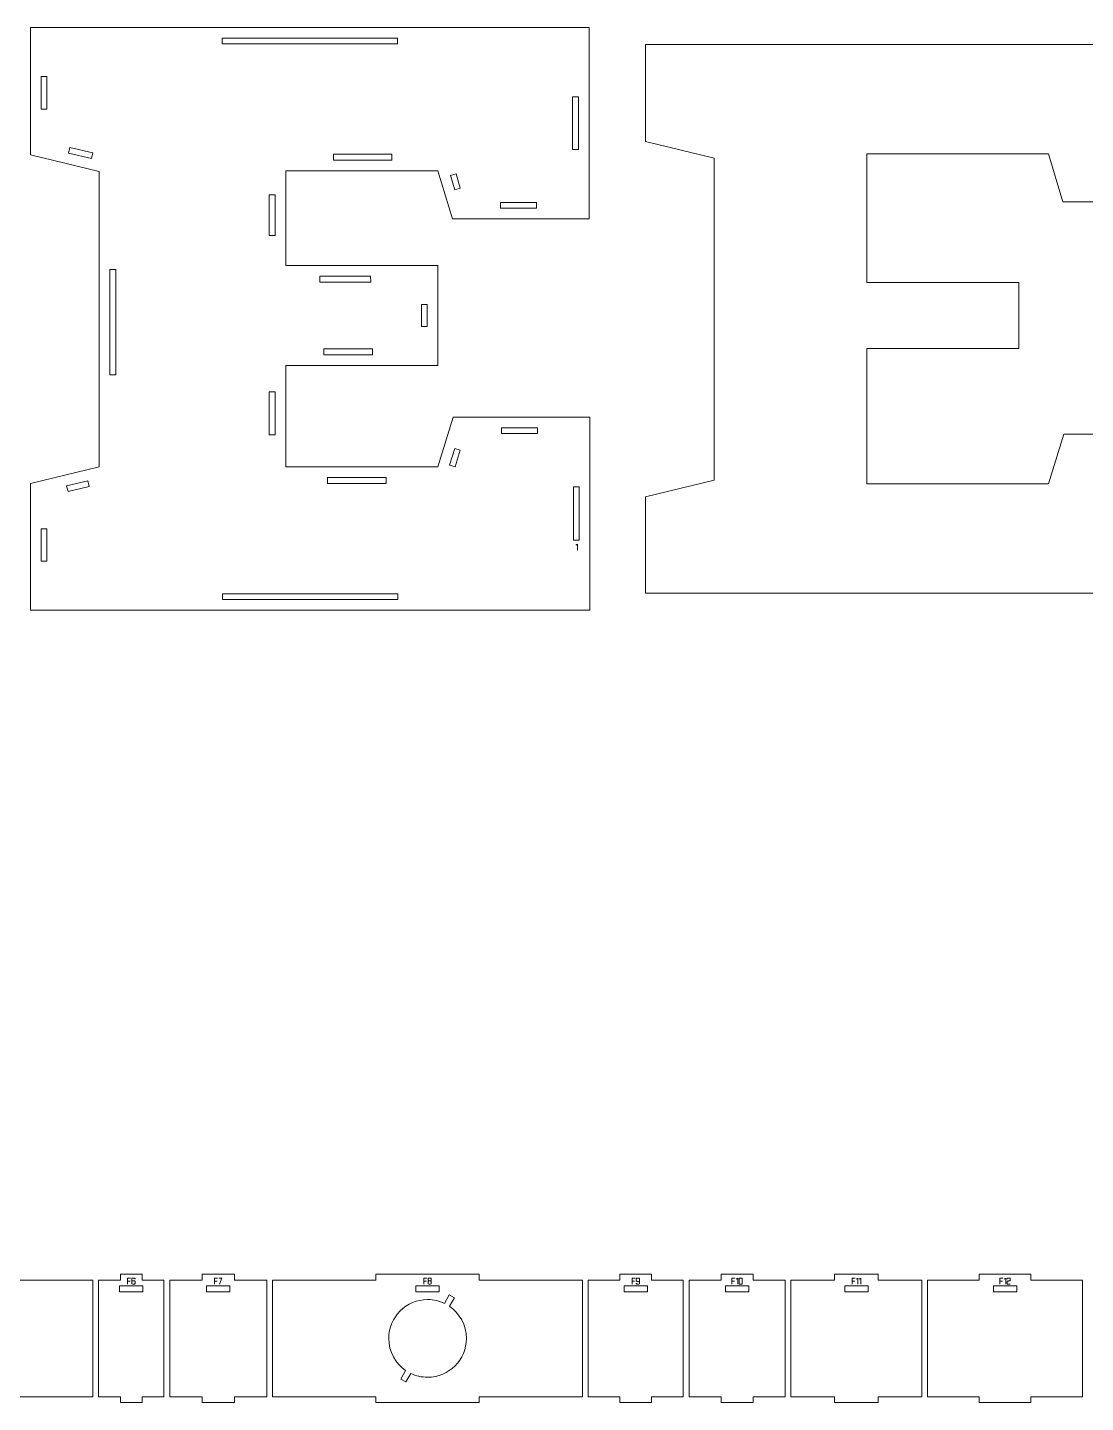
# Model space of a CAD drawing. Header units: centimetres. Extents: x -250 to 250, y -508 to 508.
# Drawn here: x -191.9 to -137.5, y -3.1 to 67.7 of the extents above; entities that cross this region are included whole.
import ezdxf

# ---------------------------------------------------------------- set-up
doc = ezdxf.new("R2010")
doc.units = ezdxf.units.CM
doc.header["$MEASUREMENT"] = 0
doc.layers.add('Capa 1', color=7, linetype='Continuous')

msp = doc.modelspace()

# ---------------------------------------------------------------- linework, layer by layer
at = {"layer": 'Capa 1', "color": 240, "lineweight": 9}
for points, knots in [([(-162.985, 37.69765), (-162.985, 37.69765), (-191.78501, 37.69765), (-191.78501, 37.69765), (-191.78501, 37.69765), (-191.78501, 44.21192), (-191.78501, 44.21192), (-191.78501, 44.21192), (-188.24326, 45.06907), (-188.24326, 45.06907), (-188.24326, 45.06907), (-188.24326, 60.28332), (-188.24326, 60.28332), (-188.24326, 60.28332), (-191.78501, 61.14047), (-191.78501, 61.14047), (-191.78501, 61.14047), (-191.78501, 67.69759), (-191.78501, 67.69759), (-191.78501, 67.69759), (-163.03161, 67.69759), (-163.03161, 67.69759), (-163.03161, 67.69759), (-163.03161, 57.84047), (-163.03161, 57.84047), (-163.03161, 57.84047), (-170.06851, 57.84047), (-170.06851, 57.84047), (-170.06851, 57.84047), (-170.81413, 60.32618), (-170.81413, 60.32618), (-170.81413, 60.32618), (-178.64326, 60.32618), (-178.64326, 60.32618), (-178.64326, 60.32618), (-178.64319, 55.43717), (-178.64319, 55.43717), (-178.64319, 55.43717), (-170.81413, 55.44048), (-170.81413, 55.44048), (-170.81413, 55.44048), (-170.81413, 50.29763), (-170.81413, 50.29763), (-170.81413, 50.29763), (-178.64326, 50.29763), (-178.64326, 50.29763), (-178.64326, 50.29763), (-178.64326, 45.06907), (-178.64326, 45.06907), (-178.64326, 45.06907), (-170.81413, 45.06907), (-170.81413, 45.06907), (-170.81413, 45.06907), (-170.0219, 47.64049), (-170.0219, 47.64049), (-170.0219, 47.64049), (-162.985, 47.64049), (-162.985, 47.64049), (-162.985, 47.64049), (-162.985, 37.69765), (-162.985, 37.69765)], [0, 0, 0, 0, 0.05, 0.05, 0.05, 0.1, 0.1, 0.1, 0.15, 0.15, 0.15, 0.2, 0.2, 0.2, 0.25, 0.25, 0.25, 0.3, 0.3, 0.3, 0.35, 0.35, 0.35, 0.4, 0.4, 0.4, 0.45, 0.45, 0.45, 0.5, 0.5, 0.5, 0.55, 0.55, 0.55, 0.6, 0.6, 0.6, 0.65, 0.65, 0.65, 0.7, 0.7, 0.7, 0.75, 0.75, 0.75, 0.8, 0.8, 0.8, 0.85, 0.85, 0.85, 0.9, 0.9, 0.9, 0.95, 0.95, 0.95, 1, 1, 1, 1]), ([(-181.9177, 66.84906), (-181.9177, 66.84906), (-172.89892, 66.84906), (-172.89892, 66.84906), (-172.89892, 66.84906), (-172.89892, 67.14906), (-172.89892, 67.14906), (-172.89892, 67.14906), (-181.9177, 67.14906), (-181.9177, 67.14906), (-181.9177, 67.14906), (-181.9177, 66.84906), (-181.9177, 66.84906)], [0, 0, 0, 0, 0.25, 0.25, 0.25, 0.5, 0.5, 0.5, 0.75, 0.75, 0.75, 1, 1, 1, 1]), ([(-190.93648, 63.48845), (-190.93648, 63.48845), (-190.93648, 65.16875), (-190.93648, 65.16875), (-190.93648, 65.16875), (-191.23648, 65.16875), (-191.23648, 65.16875), (-191.23648, 65.16875), (-191.23648, 63.48845), (-191.23648, 63.48845), (-191.23648, 63.48845), (-190.93648, 63.48845), (-190.93648, 63.48845)], [0, 0, 0, 0, 0.25, 0.25, 0.25, 0.5, 0.5, 0.5, 0.75, 0.75, 0.75, 1, 1, 1, 1]), ([(-163.88014, 64.12904), (-163.88014, 64.12904), (-163.88014, 61.40902), (-163.88014, 61.40902), (-163.88014, 61.40902), (-163.58014, 61.40902), (-163.58014, 61.40902), (-163.58014, 61.40902), (-163.58014, 64.12904), (-163.58014, 64.12904), (-163.58014, 64.12904), (-163.88014, 64.12904), (-163.88014, 64.12904)], [0, 0, 0, 0, 0.25, 0.25, 0.25, 0.5, 0.5, 0.5, 0.75, 0.75, 0.75, 1, 1, 1, 1]), ([(-188.57531, 61.23671), (-188.57531, 61.23671), (-189.7559, 61.52242), (-189.7559, 61.52242), (-189.7559, 61.52242), (-189.82646, 61.23084), (-189.82646, 61.23084), (-189.82646, 61.23084), (-188.64588, 60.94512), (-188.64588, 60.94512), (-188.64588, 60.94512), (-188.57531, 61.23671), (-188.57531, 61.23671)], [0, 0, 0, 0, 0.25, 0.25, 0.25, 0.5, 0.5, 0.5, 0.75, 0.75, 0.75, 1, 1, 1, 1]), ([(-173.18579, 61.17471), (-173.18579, 61.17471), (-176.18879, 61.17471), (-176.18879, 61.17471), (-176.18879, 61.17471), (-176.18879, 60.87471), (-176.18879, 60.87471), (-176.18879, 60.87471), (-173.18579, 60.87471), (-173.18579, 60.87471), (-173.18579, 60.87471), (-173.18579, 61.17471), (-173.18579, 61.17471)], [0, 0, 0, 0, 0.25, 0.25, 0.25, 0.5, 0.5, 0.5, 0.75, 0.75, 0.75, 1, 1, 1, 1]), ([(-169.65818, 59.42582), (-169.65818, 59.42582), (-169.8792, 60.16265), (-169.8792, 60.16265), (-169.8792, 60.16265), (-170.16655, 60.07646), (-170.16655, 60.07646), (-170.16655, 60.07646), (-169.94553, 59.33963), (-169.94553, 59.33963), (-169.94553, 59.33963), (-169.65818, 59.42582), (-169.65818, 59.42582)], [0, 0, 0, 0, 0.25, 0.25, 0.25, 0.5, 0.5, 0.5, 0.75, 0.75, 0.75, 1, 1, 1, 1]), ([(-179.49177, 59.07923), (-179.49177, 59.07923), (-179.49174, 56.98376), (-179.49174, 56.98376), (-179.49174, 56.98376), (-179.19174, 56.98376), (-179.19174, 56.98376), (-179.19174, 56.98376), (-179.19177, 59.07924), (-179.19177, 59.07924), (-179.19177, 59.07924), (-179.49177, 59.07923), (-179.49177, 59.07923)], [0, 0, 0, 0, 0.25, 0.25, 0.25, 0.5, 0.5, 0.5, 0.75, 0.75, 0.75, 1, 1, 1, 1]), ([(-165.73248, 58.689), (-165.73248, 58.689), (-167.58482, 58.689), (-167.58482, 58.689), (-167.58482, 58.689), (-167.58482, 58.389), (-167.58482, 58.389), (-167.58482, 58.389), (-165.73248, 58.389), (-165.73248, 58.389), (-165.73248, 58.389), (-165.73248, 58.689), (-165.73248, 58.689)], [0, 0, 0, 0, 0.25, 0.25, 0.25, 0.5, 0.5, 0.5, 0.75, 0.75, 0.75, 1, 1, 1, 1]), ([(-187.39473, 49.82074), (-187.39473, 49.82074), (-187.39473, 55.24007), (-187.39473, 55.24007), (-187.39473, 55.24007), (-187.69473, 55.24007), (-187.69473, 55.24007), (-187.69473, 55.24007), (-187.69473, 49.82074), (-187.69473, 49.82074), (-187.69473, 49.82074), (-187.39473, 49.82074), (-187.39473, 49.82074)], [0, 0, 0, 0, 0.25, 0.25, 0.25, 0.5, 0.5, 0.5, 0.75, 0.75, 0.75, 1, 1, 1, 1]), ([(-176.88203, 54.58938), (-176.88203, 54.58938), (-174.27234, 54.59049), (-174.27234, 54.59049), (-174.27234, 54.59049), (-174.27247, 54.89049), (-174.27247, 54.89049), (-174.27247, 54.89049), (-176.88215, 54.88938), (-176.88215, 54.88938), (-176.88215, 54.88938), (-176.88203, 54.58938), (-176.88203, 54.58938)], [0, 0, 0, 0, 0.25, 0.25, 0.25, 0.5, 0.5, 0.5, 0.75, 0.75, 0.75, 1, 1, 1, 1]), ([(-171.66266, 53.44311), (-171.66266, 53.44311), (-171.66266, 52.29464), (-171.66266, 52.29464), (-171.66266, 52.29464), (-171.36266, 52.29464), (-171.36266, 52.29464), (-171.36266, 52.29464), (-171.36266, 53.44311), (-171.36266, 53.44311), (-171.36266, 53.44311), (-171.66266, 53.44311), (-171.66266, 53.44311)], [0, 0, 0, 0, 0.25, 0.25, 0.25, 0.5, 0.5, 0.5, 0.75, 0.75, 0.75, 1, 1, 1, 1]), ([(-174.17237, 51.14616), (-174.17237, 51.14616), (-176.68208, 51.14616), (-176.68208, 51.14616), (-176.68208, 51.14616), (-176.68208, 50.84616), (-176.68208, 50.84616), (-176.68208, 50.84616), (-174.17237, 50.84616), (-174.17237, 50.84616), (-174.17237, 50.84616), (-174.17237, 51.14616), (-174.17237, 51.14616)], [0, 0, 0, 0, 0.25, 0.25, 0.25, 0.5, 0.5, 0.5, 0.75, 0.75, 0.75, 1, 1, 1, 1]), ([(-179.49179, 48.93762), (-179.49179, 48.93762), (-179.49179, 46.72908), (-179.49179, 46.72908), (-179.49179, 46.72908), (-179.19179, 46.72908), (-179.19179, 46.72908), (-179.19179, 46.72908), (-179.19179, 48.93762), (-179.19179, 48.93762), (-179.19179, 48.93762), (-179.49179, 48.93762), (-179.49179, 48.93762)], [0, 0, 0, 0, 0.25, 0.25, 0.25, 0.5, 0.5, 0.5, 0.75, 0.75, 0.75, 1, 1, 1, 1]), ([(-167.54147, 46.79196), (-167.54147, 46.79196), (-165.6875, 46.79196), (-165.6875, 46.79196), (-165.6875, 46.79196), (-165.6875, 47.09196), (-165.6875, 47.09196), (-165.6875, 47.09196), (-167.54147, 47.09196), (-167.54147, 47.09196), (-167.54147, 47.09196), (-167.54147, 46.79196), (-167.54147, 46.79196)], [0, 0, 0, 0, 0.25, 0.25, 0.25, 0.5, 0.5, 0.5, 0.75, 0.75, 0.75, 1, 1, 1, 1]), ([(-169.92359, 45.07768), (-169.92359, 45.07768), (-169.65952, 45.93482), (-169.65952, 45.93482), (-169.65952, 45.93482), (-169.94622, 46.02315), (-169.94622, 46.02315), (-169.94622, 46.02315), (-170.21029, 45.16601), (-170.21029, 45.16601), (-170.21029, 45.16601), (-169.92359, 45.07768), (-169.92359, 45.07768)], [0, 0, 0, 0, 0.25, 0.25, 0.25, 0.5, 0.5, 0.5, 0.75, 0.75, 0.75, 1, 1, 1, 1]), ([(-189.85036, 43.8071), (-189.85036, 43.8071), (-188.76425, 44.06996), (-188.76425, 44.06996), (-188.76425, 44.06996), (-188.83481, 44.36154), (-188.83481, 44.36154), (-188.83481, 44.36154), (-189.92093, 44.09869), (-189.92093, 44.09869), (-189.92093, 44.09869), (-189.85036, 43.8071), (-189.85036, 43.8071)], [0, 0, 0, 0, 0.25, 0.25, 0.25, 0.5, 0.5, 0.5, 0.75, 0.75, 0.75, 1, 1, 1, 1]), ([(-176.48598, 44.22054), (-176.48598, 44.22054), (-173.48018, 44.22054), (-173.48018, 44.22054), (-173.48018, 44.22054), (-173.48018, 44.52054), (-173.48018, 44.52054), (-173.48018, 44.52054), (-176.48598, 44.52054), (-176.48598, 44.52054), (-176.48598, 44.52054), (-176.48598, 44.22054), (-176.48598, 44.22054)], [0, 0, 0, 0, 0.25, 0.25, 0.25, 0.5, 0.5, 0.5, 0.75, 0.75, 0.75, 1, 1, 1, 1]), ([(-163.83353, 44.04337), (-163.83353, 44.04337), (-163.83353, 41.29477), (-163.83353, 41.29477), (-163.83353, 41.29477), (-163.53353, 41.29477), (-163.53353, 41.29477), (-163.53353, 41.29477), (-163.53353, 44.04337), (-163.53353, 44.04337), (-163.53353, 44.04337), (-163.83353, 44.04337), (-163.83353, 44.04337)], [0, 0, 0, 0, 0.25, 0.25, 0.25, 0.5, 0.5, 0.5, 0.75, 0.75, 0.75, 1, 1, 1, 1]), ([(-190.93648, 40.2122), (-190.93648, 40.2122), (-190.93648, 41.87823), (-190.93648, 41.87823), (-190.93648, 41.87823), (-191.23648, 41.87823), (-191.23648, 41.87823), (-191.23648, 41.87823), (-191.23648, 40.2122), (-191.23648, 40.2122), (-191.23648, 40.2122), (-190.93648, 40.2122), (-190.93648, 40.2122)], [0, 0, 0, 0, 0.25, 0.25, 0.25, 0.5, 0.5, 0.5, 0.75, 0.75, 0.75, 1, 1, 1, 1]), ([(-172.86785, 38.54618), (-172.86785, 38.54618), (-181.90216, 38.54618), (-181.90216, 38.54618), (-181.90216, 38.54618), (-181.90216, 38.24618), (-181.90216, 38.24618), (-181.90216, 38.24618), (-172.86785, 38.24618), (-172.86785, 38.24618), (-172.86785, 38.24618), (-172.86785, 38.54618), (-172.86785, 38.54618)], [0, 0, 0, 0, 0.25, 0.25, 0.25, 0.5, 0.5, 0.5, 0.75, 0.75, 0.75, 1, 1, 1, 1]), ([(-204.83179, 3.20203), (-204.83179, 3.20203), (-204.83179, -2.79797), (-204.83179, -2.79797), (-204.83179, -2.79797), (-199.41229, -2.79797), (-199.41229, -2.79797), (-199.41229, -2.79797), (-199.41229, -3.09797), (-199.41229, -3.09797), (-199.41229, -3.09797), (-193.9928, -3.09797), (-193.9928, -3.09797), (-193.9928, -3.09797), (-193.9928, -2.79797), (-193.9928, -2.79797), (-193.9928, -2.79797), (-188.5733, -2.79797), (-188.5733, -2.79797), (-188.5733, -2.79797), (-188.5733, 3.20203), (-188.5733, 3.20203), (-188.5733, 3.20203), (-193.9928, 3.20203), (-193.9928, 3.20203), (-193.9928, 3.20203), (-193.9928, 3.50203), (-193.9928, 3.50203), (-193.9928, 3.50203), (-199.41229, 3.50203), (-199.41229, 3.50203), (-199.41229, 3.50203), (-199.41229, 3.20203), (-199.41229, 3.20203), (-199.41229, 3.20203), (-204.83179, 3.20203), (-204.83179, 3.20203)], [0, 0, 0, 0, 0.08333333, 0.08333333, 0.08333333, 0.16666667, 0.16666667, 0.16666667, 0.25, 0.25, 0.25, 0.33333333, 0.33333333, 0.33333333, 0.41666667, 0.41666667, 0.41666667, 0.5, 0.5, 0.5, 0.58333333, 0.58333333, 0.58333333, 0.66666667, 0.66666667, 0.66666667, 0.75, 0.75, 0.75, 0.83333333, 0.83333333, 0.83333333, 0.91666667, 0.91666667, 0.91666667, 1, 1, 1, 1]), ([(-188.2733, 3.20203), (-188.2733, 3.20203), (-188.2733, -2.79797), (-188.2733, -2.79797), (-188.2733, -2.79797), (-187.15398, -2.79797), (-187.15398, -2.79797), (-187.15398, -2.79797), (-187.15398, -3.09797), (-187.15398, -3.09797), (-187.15398, -3.09797), (-186.03466, -3.09797), (-186.03466, -3.09797), (-186.03466, -3.09797), (-186.03466, -2.79797), (-186.03466, -2.79797), (-186.03466, -2.79797), (-184.91534, -2.79797), (-184.91534, -2.79797), (-184.91534, -2.79797), (-184.91534, 3.20203), (-184.91534, 3.20203), (-184.91534, 3.20203), (-186.03466, 3.20203), (-186.03466, 3.20203), (-186.03466, 3.20203), (-186.03466, 3.50203), (-186.03466, 3.50203), (-186.03466, 3.50203), (-187.15398, 3.50203), (-187.15398, 3.50203), (-187.15398, 3.50203), (-187.15398, 3.20203), (-187.15398, 3.20203), (-187.15398, 3.20203), (-188.2733, 3.20203), (-188.2733, 3.20203)], [0, 0, 0, 0, 0.08333333, 0.08333333, 0.08333333, 0.16666667, 0.16666667, 0.16666667, 0.25, 0.25, 0.25, 0.33333333, 0.33333333, 0.33333333, 0.41666667, 0.41666667, 0.41666667, 0.5, 0.5, 0.5, 0.58333333, 0.58333333, 0.58333333, 0.66666667, 0.66666667, 0.66666667, 0.75, 0.75, 0.75, 0.83333333, 0.83333333, 0.83333333, 0.91666667, 0.91666667, 0.91666667, 1, 1, 1, 1]), ([(-187.19432, 2.902), (-187.19432, 2.902), (-185.99432, 2.902), (-185.99432, 2.902), (-185.99432, 2.902), (-185.99432, 2.602), (-185.99432, 2.602), (-185.99432, 2.602), (-187.19432, 2.602), (-187.19432, 2.602), (-187.19432, 2.602), (-187.19432, 2.902), (-187.19432, 2.902)], [0, 0, 0, 0, 0.25, 0.25, 0.25, 0.5, 0.5, 0.5, 0.75, 0.75, 0.75, 1, 1, 1, 1]), ([(-184.61534, 3.20203), (-184.61534, 3.20203), (-184.61534, -2.79797), (-184.61534, -2.79797), (-184.61534, -2.79797), (-182.9494, -2.79797), (-182.9494, -2.79797), (-182.9494, -2.79797), (-182.9494, -3.09797), (-182.9494, -3.09797), (-182.9494, -3.09797), (-181.28346, -3.09797), (-181.28346, -3.09797), (-181.28346, -3.09797), (-181.28346, -2.79797), (-181.28346, -2.79797), (-181.28346, -2.79797), (-179.61752, -2.79797), (-179.61752, -2.79797), (-179.61752, -2.79797), (-179.61752, 3.20203), (-179.61752, 3.20203), (-179.61752, 3.20203), (-181.28346, 3.20203), (-181.28346, 3.20203), (-181.28346, 3.20203), (-181.28346, 3.50203), (-181.28346, 3.50203), (-181.28346, 3.50203), (-182.9494, 3.50203), (-182.9494, 3.50203), (-182.9494, 3.50203), (-182.9494, 3.20203), (-182.9494, 3.20203), (-182.9494, 3.20203), (-184.61534, 3.20203), (-184.61534, 3.20203)], [0, 0, 0, 0, 0.08333333, 0.08333333, 0.08333333, 0.16666667, 0.16666667, 0.16666667, 0.25, 0.25, 0.25, 0.33333333, 0.33333333, 0.33333333, 0.41666667, 0.41666667, 0.41666667, 0.5, 0.5, 0.5, 0.58333333, 0.58333333, 0.58333333, 0.66666667, 0.66666667, 0.66666667, 0.75, 0.75, 0.75, 0.83333333, 0.83333333, 0.83333333, 0.91666667, 0.91666667, 0.91666667, 1, 1, 1, 1]), ([(-182.71643, 2.902), (-182.71643, 2.902), (-181.51643, 2.902), (-181.51643, 2.902), (-181.51643, 2.902), (-181.51643, 2.602), (-181.51643, 2.602), (-181.51643, 2.602), (-182.71643, 2.602), (-182.71643, 2.602), (-182.71643, 2.602), (-182.71643, 2.902), (-182.71643, 2.902)], [0, 0, 0, 0, 0.25, 0.25, 0.25, 0.5, 0.5, 0.5, 0.75, 0.75, 0.75, 1, 1, 1, 1]), ([(-179.31752, 3.20203), (-179.31752, 3.20203), (-179.31752, -2.79797), (-179.31752, -2.79797), (-179.31752, -2.79797), (-174.00185, -2.79797), (-174.00185, -2.79797), (-174.00185, -2.79797), (-174.00185, -3.09797), (-174.00185, -3.09797), (-174.00185, -3.09797), (-168.68617, -3.09797), (-168.68617, -3.09797), (-168.68617, -3.09797), (-168.68617, -2.79797), (-168.68617, -2.79797), (-168.68617, -2.79797), (-163.3705, -2.79797), (-163.3705, -2.79797), (-163.3705, -2.79797), (-163.3705, 3.20203), (-163.3705, 3.20203), (-163.3705, 3.20203), (-168.68617, 3.20203), (-168.68617, 3.20203), (-168.68617, 3.20203), (-168.68617, 3.50203), (-168.68617, 3.50203), (-168.68617, 3.50203), (-174.00185, 3.50203), (-174.00185, 3.50203), (-174.00185, 3.50203), (-174.00185, 3.20203), (-174.00185, 3.20203), (-174.00185, 3.20203), (-179.31752, 3.20203), (-179.31752, 3.20203)], [0, 0, 0, 0, 0.08333333, 0.08333333, 0.08333333, 0.16666667, 0.16666667, 0.16666667, 0.25, 0.25, 0.25, 0.33333333, 0.33333333, 0.33333333, 0.41666667, 0.41666667, 0.41666667, 0.5, 0.5, 0.5, 0.58333333, 0.58333333, 0.58333333, 0.66666667, 0.66666667, 0.66666667, 0.75, 0.75, 0.75, 0.83333333, 0.83333333, 0.83333333, 0.91666667, 0.91666667, 0.91666667, 1, 1, 1, 1]), ([(-171.94401, 2.902), (-171.94401, 2.902), (-170.74401, 2.902), (-170.74401, 2.902), (-170.74401, 2.902), (-170.74401, 2.602), (-170.74401, 2.602), (-170.74401, 2.602), (-171.94401, 2.602), (-171.94401, 2.602), (-171.94401, 2.602), (-171.94401, 2.902), (-171.94401, 2.902)], [0, 0, 0, 0, 0.25, 0.25, 0.25, 0.5, 0.5, 0.5, 0.75, 0.75, 0.75, 1, 1, 1, 1]), ([(-163.0705, 3.20203), (-163.0705, 3.20203), (-163.0705, -2.79797), (-163.0705, -2.79797), (-163.0705, -2.79797), (-161.44223, -2.79797), (-161.44223, -2.79797), (-161.44223, -2.79797), (-161.44223, -3.09797), (-161.44223, -3.09797), (-161.44223, -3.09797), (-159.81396, -3.09797), (-159.81396, -3.09797), (-159.81396, -3.09797), (-159.81396, -2.79797), (-159.81396, -2.79797), (-159.81396, -2.79797), (-158.18569, -2.79797), (-158.18569, -2.79797), (-158.18569, -2.79797), (-158.18569, 3.20203), (-158.18569, 3.20203), (-158.18569, 3.20203), (-159.81396, 3.20203), (-159.81396, 3.20203), (-159.81396, 3.20203), (-159.81396, 3.50203), (-159.81396, 3.50203), (-159.81396, 3.50203), (-161.44223, 3.50203), (-161.44223, 3.50203), (-161.44223, 3.50203), (-161.44223, 3.20203), (-161.44223, 3.20203), (-161.44223, 3.20203), (-163.0705, 3.20203), (-163.0705, 3.20203)], [0, 0, 0, 0, 0.08333333, 0.08333333, 0.08333333, 0.16666667, 0.16666667, 0.16666667, 0.25, 0.25, 0.25, 0.33333333, 0.33333333, 0.33333333, 0.41666667, 0.41666667, 0.41666667, 0.5, 0.5, 0.5, 0.58333333, 0.58333333, 0.58333333, 0.66666667, 0.66666667, 0.66666667, 0.75, 0.75, 0.75, 0.83333333, 0.83333333, 0.83333333, 0.91666667, 0.91666667, 0.91666667, 1, 1, 1, 1]), ([(-161.22809, 2.902), (-161.22809, 2.902), (-160.02809, 2.902), (-160.02809, 2.902), (-160.02809, 2.902), (-160.02809, 2.602), (-160.02809, 2.602), (-160.02809, 2.602), (-161.22809, 2.602), (-161.22809, 2.602), (-161.22809, 2.602), (-161.22809, 2.902), (-161.22809, 2.902)], [0, 0, 0, 0, 0.25, 0.25, 0.25, 0.5, 0.5, 0.5, 0.75, 0.75, 0.75, 1, 1, 1, 1]), ([(-157.88569, 3.20203), (-157.88569, 3.20203), (-157.88569, -2.79797), (-157.88569, -2.79797), (-157.88569, -2.79797), (-156.23662, -2.79797), (-156.23662, -2.79797), (-156.23662, -2.79797), (-156.23662, -3.09797), (-156.23662, -3.09797), (-156.23662, -3.09797), (-154.58756, -3.09797), (-154.58756, -3.09797), (-154.58756, -3.09797), (-154.58756, -2.79797), (-154.58756, -2.79797), (-154.58756, -2.79797), (-152.93849, -2.79797), (-152.93849, -2.79797), (-152.93849, -2.79797), (-152.93849, 3.20203), (-152.93849, 3.20203), (-152.93849, 3.20203), (-154.58756, 3.20203), (-154.58756, 3.20203), (-154.58756, 3.20203), (-154.58756, 3.50203), (-154.58756, 3.50203), (-154.58756, 3.50203), (-156.23662, 3.50203), (-156.23662, 3.50203), (-156.23662, 3.50203), (-156.23662, 3.20203), (-156.23662, 3.20203), (-156.23662, 3.20203), (-157.88569, 3.20203), (-157.88569, 3.20203)], [0, 0, 0, 0, 0.08333333, 0.08333333, 0.08333333, 0.16666667, 0.16666667, 0.16666667, 0.25, 0.25, 0.25, 0.33333333, 0.33333333, 0.33333333, 0.41666667, 0.41666667, 0.41666667, 0.5, 0.5, 0.5, 0.58333333, 0.58333333, 0.58333333, 0.66666667, 0.66666667, 0.66666667, 0.75, 0.75, 0.75, 0.83333333, 0.83333333, 0.83333333, 0.91666667, 0.91666667, 0.91666667, 1, 1, 1, 1]), ([(-156.01209, 2.902), (-156.01209, 2.902), (-154.81209, 2.902), (-154.81209, 2.902), (-154.81209, 2.902), (-154.81209, 2.602), (-154.81209, 2.602), (-154.81209, 2.602), (-156.01209, 2.602), (-156.01209, 2.602), (-156.01209, 2.602), (-156.01209, 2.902), (-156.01209, 2.902)], [0, 0, 0, 0, 0.25, 0.25, 0.25, 0.5, 0.5, 0.5, 0.75, 0.75, 0.75, 1, 1, 1, 1]), ([(-152.63849, 3.20203), (-152.63849, 3.20203), (-152.63849, -2.79797), (-152.63849, -2.79797), (-152.63849, -2.79797), (-150.39426, -2.79797), (-150.39426, -2.79797), (-150.39426, -2.79797), (-150.39426, -3.09797), (-150.39426, -3.09797), (-150.39426, -3.09797), (-148.15002, -3.09797), (-148.15002, -3.09797), (-148.15002, -3.09797), (-148.15002, -2.79797), (-148.15002, -2.79797), (-148.15002, -2.79797), (-145.90579, -2.79797), (-145.90579, -2.79797), (-145.90579, -2.79797), (-145.90579, 3.20203), (-145.90579, 3.20203), (-145.90579, 3.20203), (-148.15002, 3.20203), (-148.15002, 3.20203), (-148.15002, 3.20203), (-148.15002, 3.50203), (-148.15002, 3.50203), (-148.15002, 3.50203), (-150.39426, 3.50203), (-150.39426, 3.50203), (-150.39426, 3.50203), (-150.39426, 3.20203), (-150.39426, 3.20203), (-150.39426, 3.20203), (-152.63849, 3.20203), (-152.63849, 3.20203)], [0, 0, 0, 0, 0.08333333, 0.08333333, 0.08333333, 0.16666667, 0.16666667, 0.16666667, 0.25, 0.25, 0.25, 0.33333333, 0.33333333, 0.33333333, 0.41666667, 0.41666667, 0.41666667, 0.5, 0.5, 0.5, 0.58333333, 0.58333333, 0.58333333, 0.66666667, 0.66666667, 0.66666667, 0.75, 0.75, 0.75, 0.83333333, 0.83333333, 0.83333333, 0.91666667, 0.91666667, 0.91666667, 1, 1, 1, 1]), ([(-149.87214, 2.902), (-149.87214, 2.902), (-148.67214, 2.902), (-148.67214, 2.902), (-148.67214, 2.902), (-148.67214, 2.602), (-148.67214, 2.602), (-148.67214, 2.602), (-149.87214, 2.602), (-149.87214, 2.602), (-149.87214, 2.602), (-149.87214, 2.902), (-149.87214, 2.902)], [0, 0, 0, 0, 0.25, 0.25, 0.25, 0.5, 0.5, 0.5, 0.75, 0.75, 0.75, 1, 1, 1, 1]), ([(-145.60579, 3.20203), (-145.60579, 3.20203), (-145.60579, -2.79797), (-145.60579, -2.79797), (-145.60579, -2.79797), (-142.94713, -2.79797), (-142.94713, -2.79797), (-142.94713, -2.79797), (-142.94713, -3.09797), (-142.94713, -3.09797), (-142.94713, -3.09797), (-140.28846, -3.09797), (-140.28846, -3.09797), (-140.28846, -3.09797), (-140.28846, -2.79797), (-140.28846, -2.79797), (-140.28846, -2.79797), (-137.6298, -2.79797), (-137.6298, -2.79797), (-137.6298, -2.79797), (-137.6298, 3.20203), (-137.6298, 3.20203), (-137.6298, 3.20203), (-140.28846, 3.20203), (-140.28846, 3.20203), (-140.28846, 3.20203), (-140.28846, 3.50203), (-140.28846, 3.50203), (-140.28846, 3.50203), (-142.94713, 3.50203), (-142.94713, 3.50203), (-142.94713, 3.50203), (-142.94713, 3.20203), (-142.94713, 3.20203), (-142.94713, 3.20203), (-145.60579, 3.20203), (-145.60579, 3.20203)], [0, 0, 0, 0, 0.08333333, 0.08333333, 0.08333333, 0.16666667, 0.16666667, 0.16666667, 0.25, 0.25, 0.25, 0.33333333, 0.33333333, 0.33333333, 0.41666667, 0.41666667, 0.41666667, 0.5, 0.5, 0.5, 0.58333333, 0.58333333, 0.58333333, 0.66666667, 0.66666667, 0.66666667, 0.75, 0.75, 0.75, 0.83333333, 0.83333333, 0.83333333, 0.91666667, 0.91666667, 0.91666667, 1, 1, 1, 1]), ([(-142.21779, 2.902), (-142.21779, 2.902), (-141.01779, 2.902), (-141.01779, 2.902), (-141.01779, 2.902), (-141.01779, 2.602), (-141.01779, 2.602), (-141.01779, 2.602), (-142.21779, 2.602), (-142.21779, 2.602), (-142.21779, 2.602), (-142.21779, 2.902), (-142.21779, 2.902)], [0, 0, 0, 0, 0.25, 0.25, 0.25, 0.5, 0.5, 0.5, 0.75, 0.75, 0.75, 1, 1, 1, 1]), ([(-171.34401, 2.20203), (-171.03318, 2.20203), (-170.73892, 2.13112), (-170.4765, 2.0046), (-170.4765, 2.0046), (-170.22391, 2.44209), (-170.22391, 2.44209), (-170.22391, 2.44209), (-169.96411, 2.29209), (-169.96411, 2.29209), (-169.96411, 2.29209), (-170.21688, 1.85428), (-170.21688, 1.85428), (-169.68992, 1.4941), (-169.34401, 0.8885), (-169.34401, 0.20203), (-169.34401, -0.90254), (-170.23944, -1.79797), (-171.34401, -1.79797), (-171.65484, -1.79797), (-171.94912, -1.72708), (-172.21152, -1.60054), (-172.21152, -1.60054), (-172.46411, -2.03803), (-172.46411, -2.03803), (-172.46411, -2.03803), (-172.72391, -1.88803), (-172.72391, -1.88803), (-172.72391, -1.88803), (-172.47114, -1.45022), (-172.47114, -1.45022), (-172.9981, -1.09004), (-173.34401, -0.48444), (-173.34401, 0.20203), (-173.34401, 1.3066), (-172.44858, 2.20203), (-171.34401, 2.20203)], [0, 0, 0, 0, 0.08333333, 0.08333333, 0.08333333, 0.16666667, 0.16666667, 0.16666667, 0.25, 0.25, 0.25, 0.33333333, 0.33333333, 0.33333333, 0.41666667, 0.41666667, 0.41666667, 0.5, 0.5, 0.5, 0.58333333, 0.58333333, 0.58333333, 0.66666667, 0.66666667, 0.66666667, 0.75, 0.75, 0.75, 0.83333333, 0.83333333, 0.83333333, 0.91666667, 0.91666667, 0.91666667, 1, 1, 1, 1])]:
    msp.add_open_spline(points, degree=3, knots=knots, dxfattribs=at)
at = {"layer": 'Capa 1', "color": 114, "lineweight": 9}
for points, knots in [([(-156.59012, 44.38231), (-156.59012, 44.38231), (-156.59012, 60.97008), (-156.59012, 60.97008), (-156.59012, 60.97008), (-160.13187, 61.82723), (-160.13187, 61.82723), (-160.13187, 61.82723), (-160.13187, 66.8248), (-160.13187, 66.8248), (-160.13187, 66.8248), (-133.12405, 66.8248), (-133.12405, 66.8248), (-133.12405, 66.8248), (-133.12405, 58.71326), (-133.12405, 58.71326), (-133.12405, 58.71326), (-138.63875, 58.71326), (-138.63875, 58.71326), (-138.63875, 58.71326), (-139.38437, 61.19897), (-139.38437, 61.19897), (-139.38437, 61.19897), (-148.73571, 61.19897), (-148.73571, 61.19897), (-148.73571, 61.19897), (-148.73562, 54.56401), (-148.73562, 54.56401), (-148.73562, 54.56401), (-140.90657, 54.56732), (-140.90657, 54.56732), (-140.90657, 54.56732), (-140.90657, 51.17042), (-140.90657, 51.17042), (-140.90657, 51.17042), (-148.7357, 51.17042), (-148.7357, 51.17042), (-148.7357, 51.17042), (-148.7357, 44.19628), (-148.7357, 44.19628), (-148.7357, 44.19628), (-139.38941, 44.19628), (-139.38941, 44.19628), (-139.38941, 44.19628), (-138.59718, 46.7677), (-138.59718, 46.7677), (-138.59718, 46.7677), (-133.07744, 46.7677), (-133.07744, 46.7677), (-133.07744, 46.7677), (-133.07744, 38.57044), (-133.07744, 38.57044), (-133.07744, 38.57044), (-160.13187, 38.57044), (-160.13187, 38.57044), (-160.13187, 38.57044), (-160.13187, 43.52516), (-160.13187, 43.52516), (-160.13187, 43.52516), (-156.59012, 44.38231), (-156.59012, 44.38231)], [0, 0, 0, 0, 0.05, 0.05, 0.05, 0.1, 0.1, 0.1, 0.15, 0.15, 0.15, 0.2, 0.2, 0.2, 0.25, 0.25, 0.25, 0.3, 0.3, 0.3, 0.35, 0.35, 0.35, 0.4, 0.4, 0.4, 0.45, 0.45, 0.45, 0.5, 0.5, 0.5, 0.55, 0.55, 0.55, 0.6, 0.6, 0.6, 0.65, 0.65, 0.65, 0.7, 0.7, 0.7, 0.75, 0.75, 0.75, 0.8, 0.8, 0.8, 0.85, 0.85, 0.85, 0.9, 0.9, 0.9, 0.95, 0.95, 0.95, 1, 1, 1, 1]), ([(-163.63082, 41.09893), (-163.63082, 41.09893), (-163.70695, 41.04619), (-163.70695, 41.04619), (-163.70695, 41.04619), (-163.63082, 41.09893), (-163.63082, 41.09893), (-163.63082, 41.09893), (-163.63082, 40.78203), (-163.63082, 40.78203), (-163.63082, 40.78203), (-163.63082, 41.09893), (-163.63082, 41.09893)], [0, 0, 0, 0, 0.25, 0.25, 0.25, 0.5, 0.5, 0.5, 0.75, 0.75, 0.75, 1, 1, 1, 1]), ([(-186.78694, 2.99403), (-186.78694, 2.99403), (-186.78694, 3.31047), (-186.78694, 3.31047), (-186.78694, 3.31047), (-186.63055, 3.31047), (-186.63055, 3.31047), (-186.63055, 3.31047), (-186.78694, 3.31047), (-186.78694, 3.31047), (-186.78694, 3.31047), (-186.78694, 3.15408), (-186.78694, 3.15408), (-186.78694, 3.15408), (-186.65257, 3.15408), (-186.65257, 3.15408), (-186.65257, 3.15408), (-186.78694, 3.15408), (-186.78694, 3.15408), (-186.78694, 3.15408), (-186.78694, 2.99403), (-186.78694, 2.99403)], [0, 0, 0, 0, 0.14285714, 0.14285714, 0.14285714, 0.28571429, 0.28571429, 0.28571429, 0.42857143, 0.42857143, 0.42857143, 0.57142857, 0.57142857, 0.57142857, 0.71428571, 0.71428571, 0.71428571, 0.85714286, 0.85714286, 0.85714286, 1, 1, 1, 1]), ([(-186.48426, 2.99403), (-186.5078, 2.99403), (-186.52745, 2.99747), (-186.54319, 3.00435), (-186.55894, 3.01123), (-186.56681, 3.01956), (-186.56681, 3.02934), (-186.56681, 3.02934), (-186.56681, 3.1362), (-186.56681, 3.1362), (-186.56681, 3.1362), (-186.56681, 3.27516), (-186.56681, 3.27516), (-186.56681, 3.28494), (-186.55894, 3.29327), (-186.54319, 3.30015), (-186.52745, 3.30703), (-186.5078, 3.31047), (-186.48426, 3.31047), (-186.46072, 3.31047), (-186.44107, 3.30703), (-186.42533, 3.30015), (-186.40958, 3.29327), (-186.40171, 3.28494), (-186.40171, 3.27516), (-186.40171, 3.27516), (-186.40171, 3.24948), (-186.40171, 3.24948), (-186.40171, 3.24948), (-186.40171, 3.27516), (-186.40171, 3.27516), (-186.40171, 3.28494), (-186.40958, 3.29327), (-186.42533, 3.30015), (-186.44107, 3.30703), (-186.46072, 3.31047), (-186.48426, 3.31047), (-186.5078, 3.31047), (-186.52745, 3.30703), (-186.54319, 3.30015), (-186.55894, 3.29327), (-186.56681, 3.28494), (-186.56681, 3.27516), (-186.56681, 3.27516), (-186.56681, 3.1362), (-186.56681, 3.1362), (-186.56681, 3.14537), (-186.55726, 3.15355), (-186.53815, 3.16073), (-186.51904, 3.16792), (-186.50108, 3.17151), (-186.48426, 3.17151), (-186.46072, 3.17151), (-186.44107, 3.16807), (-186.42533, 3.16119), (-186.40958, 3.15431), (-186.40171, 3.14598), (-186.40171, 3.1362), (-186.40171, 3.1362), (-186.40171, 3.02934), (-186.40171, 3.02934), (-186.40171, 3.01956), (-186.40958, 3.01123), (-186.42533, 3.00435), (-186.44107, 2.99747), (-186.46072, 2.99403), (-186.48426, 2.99403)], [0, 0, 0, 0, 0.04545455, 0.04545455, 0.04545455, 0.09090909, 0.09090909, 0.09090909, 0.13636364, 0.13636364, 0.13636364, 0.18181818, 0.18181818, 0.18181818, 0.22727273, 0.22727273, 0.22727273, 0.27272727, 0.27272727, 0.27272727, 0.31818182, 0.31818182, 0.31818182, 0.36363636, 0.36363636, 0.36363636, 0.40909091, 0.40909091, 0.40909091, 0.45454545, 0.45454545, 0.45454545, 0.5, 0.5, 0.5, 0.54545455, 0.54545455, 0.54545455, 0.59090909, 0.59090909, 0.59090909, 0.63636364, 0.63636364, 0.63636364, 0.68181818, 0.68181818, 0.68181818, 0.72727273, 0.72727273, 0.72727273, 0.77272727, 0.77272727, 0.77272727, 0.81818182, 0.81818182, 0.81818182, 0.86363636, 0.86363636, 0.86363636, 0.90909091, 0.90909091, 0.90909091, 0.95454545, 0.95454545, 0.95454545, 1, 1, 1, 1]), ([(-186.56681, 3.02934), (-186.56681, 3.01956), (-186.55894, 3.01123), (-186.54319, 3.00435), (-186.52745, 2.99747), (-186.5078, 2.99403), (-186.48426, 2.99403), (-186.46072, 2.99403), (-186.44107, 2.99747), (-186.42533, 3.00435), (-186.40958, 3.01123), (-186.40171, 3.01956), (-186.40171, 3.02934), (-186.40171, 3.02934), (-186.40171, 3.1362), (-186.40171, 3.1362), (-186.40171, 3.14598), (-186.40958, 3.15431), (-186.42533, 3.16119), (-186.44107, 3.16807), (-186.46072, 3.17151), (-186.48426, 3.17151), (-186.50108, 3.17151), (-186.51904, 3.16792), (-186.53815, 3.16073), (-186.55726, 3.15355), (-186.56681, 3.14537), (-186.56681, 3.1362), (-186.56681, 3.1362), (-186.56681, 3.02934), (-186.56681, 3.02934)], [0, 0, 0, 0, 0.1, 0.1, 0.1, 0.2, 0.2, 0.2, 0.3, 0.3, 0.3, 0.4, 0.4, 0.4, 0.5, 0.5, 0.5, 0.6, 0.6, 0.6, 0.7, 0.7, 0.7, 0.8, 0.8, 0.8, 0.9, 0.9, 0.9, 1, 1, 1, 1]), ([(-182.3063, 2.99403), (-182.3063, 2.99403), (-182.3063, 3.31047), (-182.3063, 3.31047), (-182.3063, 3.31047), (-182.14991, 3.31047), (-182.14991, 3.31047), (-182.14991, 3.31047), (-182.3063, 3.31047), (-182.3063, 3.31047), (-182.3063, 3.31047), (-182.3063, 3.15408), (-182.3063, 3.15408), (-182.3063, 3.15408), (-182.17193, 3.15408), (-182.17193, 3.15408), (-182.17193, 3.15408), (-182.3063, 3.15408), (-182.3063, 3.15408), (-182.3063, 3.15408), (-182.3063, 2.99403), (-182.3063, 2.99403)], [0, 0, 0, 0, 0.14285714, 0.14285714, 0.14285714, 0.28571429, 0.28571429, 0.28571429, 0.42857143, 0.42857143, 0.42857143, 0.57142857, 0.57142857, 0.57142857, 0.71428571, 0.71428571, 0.71428571, 0.85714286, 0.85714286, 0.85714286, 1, 1, 1, 1]), ([(-182.04765, 2.99403), (-182.04765, 2.99403), (-181.92657, 3.31047), (-181.92657, 3.31047), (-181.92657, 3.31047), (-182.08617, 3.31047), (-182.08617, 3.31047), (-182.08617, 3.31047), (-181.92657, 3.31047), (-181.92657, 3.31047), (-181.92657, 3.31047), (-182.04765, 2.99403), (-182.04765, 2.99403)], [0, 0, 0, 0, 0.25, 0.25, 0.25, 0.5, 0.5, 0.5, 0.75, 0.75, 0.75, 1, 1, 1, 1]), ([(-171.53663, 2.99403), (-171.53663, 2.99403), (-171.53663, 3.31047), (-171.53663, 3.31047), (-171.53663, 3.31047), (-171.38024, 3.31047), (-171.38024, 3.31047), (-171.38024, 3.31047), (-171.53663, 3.31047), (-171.53663, 3.31047), (-171.53663, 3.31047), (-171.53663, 3.15408), (-171.53663, 3.15408), (-171.53663, 3.15408), (-171.40226, 3.15408), (-171.40226, 3.15408), (-171.40226, 3.15408), (-171.53663, 3.15408), (-171.53663, 3.15408), (-171.53663, 3.15408), (-171.53663, 2.99403), (-171.53663, 2.99403)], [0, 0, 0, 0, 0.14285714, 0.14285714, 0.14285714, 0.28571429, 0.28571429, 0.28571429, 0.42857143, 0.42857143, 0.42857143, 0.57142857, 0.57142857, 0.57142857, 0.71428571, 0.71428571, 0.71428571, 0.85714286, 0.85714286, 0.85714286, 1, 1, 1, 1]), ([(-171.3165, 3.20086), (-171.3165, 3.19291), (-171.31084, 3.18573), (-171.29953, 3.17931), (-171.28822, 3.17289), (-171.26636, 3.16861), (-171.23395, 3.16647), (-171.20154, 3.16861), (-171.17968, 3.17289), (-171.16837, 3.17931), (-171.15706, 3.18573), (-171.1514, 3.19291), (-171.1514, 3.20086), (-171.1514, 3.20086), (-171.1514, 3.27516), (-171.1514, 3.27516), (-171.1514, 3.28494), (-171.15927, 3.29327), (-171.17502, 3.30015), (-171.19076, 3.30703), (-171.21041, 3.31047), (-171.23395, 3.31047), (-171.25749, 3.31047), (-171.27714, 3.30703), (-171.29288, 3.30015), (-171.30863, 3.29327), (-171.3165, 3.28494), (-171.3165, 3.27516), (-171.3165, 3.27516), (-171.3165, 3.20086), (-171.3165, 3.20086)], [0, 0, 0, 0, 0.1, 0.1, 0.1, 0.2, 0.2, 0.2, 0.3, 0.3, 0.3, 0.4, 0.4, 0.4, 0.5, 0.5, 0.5, 0.6, 0.6, 0.6, 0.7, 0.7, 0.7, 0.8, 0.8, 0.8, 0.9, 0.9, 0.9, 1, 1, 1, 1]), ([(-171.23395, 2.99403), (-171.25749, 2.99403), (-171.27714, 2.99747), (-171.29288, 3.00435), (-171.30863, 3.01123), (-171.3165, 3.01956), (-171.3165, 3.02934), (-171.3165, 3.02934), (-171.3165, 3.13253), (-171.3165, 3.13253), (-171.3165, 3.14079), (-171.31084, 3.14797), (-171.29953, 3.15408), (-171.28822, 3.1602), (-171.26636, 3.16433), (-171.23395, 3.16647), (-171.26636, 3.16861), (-171.28822, 3.17289), (-171.29953, 3.17931), (-171.31084, 3.18573), (-171.3165, 3.19291), (-171.3165, 3.20086), (-171.3165, 3.20086), (-171.3165, 3.27516), (-171.3165, 3.27516), (-171.3165, 3.28494), (-171.30863, 3.29327), (-171.29288, 3.30015), (-171.27714, 3.30703), (-171.25749, 3.31047), (-171.23395, 3.31047), (-171.21041, 3.31047), (-171.19076, 3.30703), (-171.17502, 3.30015), (-171.15927, 3.29327), (-171.1514, 3.28494), (-171.1514, 3.27516), (-171.1514, 3.27516), (-171.1514, 3.20086), (-171.1514, 3.20086), (-171.1514, 3.19291), (-171.15706, 3.18573), (-171.16837, 3.17931), (-171.17968, 3.17289), (-171.20154, 3.16861), (-171.23395, 3.16647), (-171.20154, 3.16433), (-171.17968, 3.1602), (-171.16837, 3.15408), (-171.15706, 3.14797), (-171.1514, 3.14079), (-171.1514, 3.13253), (-171.1514, 3.13253), (-171.1514, 3.02934), (-171.1514, 3.02934), (-171.1514, 3.01956), (-171.15927, 3.01123), (-171.17502, 3.00435), (-171.19076, 2.99747), (-171.21041, 2.99403), (-171.23395, 2.99403)], [0, 0, 0, 0, 0.05, 0.05, 0.05, 0.1, 0.1, 0.1, 0.15, 0.15, 0.15, 0.2, 0.2, 0.2, 0.25, 0.25, 0.25, 0.3, 0.3, 0.3, 0.35, 0.35, 0.35, 0.4, 0.4, 0.4, 0.45, 0.45, 0.45, 0.5, 0.5, 0.5, 0.55, 0.55, 0.55, 0.6, 0.6, 0.6, 0.65, 0.65, 0.65, 0.7, 0.7, 0.7, 0.75, 0.75, 0.75, 0.8, 0.8, 0.8, 0.85, 0.85, 0.85, 0.9, 0.9, 0.9, 0.95, 0.95, 0.95, 1, 1, 1, 1]), ([(-171.3165, 3.02934), (-171.3165, 3.01956), (-171.30863, 3.01123), (-171.29288, 3.00435), (-171.27714, 2.99747), (-171.25749, 2.99403), (-171.23395, 2.99403), (-171.21041, 2.99403), (-171.19076, 2.99747), (-171.17502, 3.00435), (-171.15927, 3.01123), (-171.1514, 3.01956), (-171.1514, 3.02934), (-171.1514, 3.02934), (-171.1514, 3.13253), (-171.1514, 3.13253), (-171.1514, 3.14079), (-171.15706, 3.14797), (-171.16837, 3.15408), (-171.17968, 3.1602), (-171.20154, 3.16433), (-171.23395, 3.16647), (-171.26636, 3.16433), (-171.28822, 3.1602), (-171.29953, 3.15408), (-171.31084, 3.14797), (-171.3165, 3.14079), (-171.3165, 3.13253), (-171.3165, 3.13253), (-171.3165, 3.02934), (-171.3165, 3.02934)], [0, 0, 0, 0, 0.1, 0.1, 0.1, 0.2, 0.2, 0.2, 0.3, 0.3, 0.3, 0.4, 0.4, 0.4, 0.5, 0.5, 0.5, 0.6, 0.6, 0.6, 0.7, 0.7, 0.7, 0.8, 0.8, 0.8, 0.9, 0.9, 0.9, 1, 1, 1, 1]), ([(-160.82071, 2.99403), (-160.82071, 2.99403), (-160.82071, 3.31047), (-160.82071, 3.31047), (-160.82071, 3.31047), (-160.66432, 3.31047), (-160.66432, 3.31047), (-160.66432, 3.31047), (-160.82071, 3.31047), (-160.82071, 3.31047), (-160.82071, 3.31047), (-160.82071, 3.15408), (-160.82071, 3.15408), (-160.82071, 3.15408), (-160.68634, 3.15408), (-160.68634, 3.15408), (-160.68634, 3.15408), (-160.82071, 3.15408), (-160.82071, 3.15408), (-160.82071, 3.15408), (-160.82071, 2.99403), (-160.82071, 2.99403)], [0, 0, 0, 0, 0.14285714, 0.14285714, 0.14285714, 0.28571429, 0.28571429, 0.28571429, 0.42857143, 0.42857143, 0.42857143, 0.57142857, 0.57142857, 0.57142857, 0.71428571, 0.71428571, 0.71428571, 0.85714286, 0.85714286, 0.85714286, 1, 1, 1, 1]), ([(-160.60058, 3.16784), (-160.60058, 3.15806), (-160.59271, 3.14973), (-160.57696, 3.14285), (-160.56122, 3.13597), (-160.54157, 3.13253), (-160.51803, 3.13253), (-160.49479, 3.13192), (-160.47523, 3.13475), (-160.45933, 3.14101), (-160.44343, 3.14728), (-160.43548, 3.15623), (-160.43548, 3.16784), (-160.43548, 3.16784), (-160.43548, 3.27516), (-160.43548, 3.27516), (-160.43548, 3.28494), (-160.44335, 3.29327), (-160.4591, 3.30015), (-160.47484, 3.30703), (-160.49449, 3.31047), (-160.51803, 3.31047), (-160.54157, 3.31047), (-160.56122, 3.30703), (-160.57696, 3.30015), (-160.59271, 3.29327), (-160.60058, 3.28494), (-160.60058, 3.27516), (-160.60058, 3.27516), (-160.60058, 3.16784), (-160.60058, 3.16784)], [0, 0, 0, 0, 0.1, 0.1, 0.1, 0.2, 0.2, 0.2, 0.3, 0.3, 0.3, 0.4, 0.4, 0.4, 0.5, 0.5, 0.5, 0.6, 0.6, 0.6, 0.7, 0.7, 0.7, 0.8, 0.8, 0.8, 0.9, 0.9, 0.9, 1, 1, 1, 1]), ([(-160.51803, 2.99403), (-160.54157, 2.99403), (-160.56122, 2.99747), (-160.57696, 3.00435), (-160.59271, 3.01123), (-160.60058, 3.01956), (-160.60058, 3.02934), (-160.60058, 3.02934), (-160.60058, 3.05457), (-160.60058, 3.05457), (-160.60058, 3.05457), (-160.60058, 3.02934), (-160.60058, 3.02934), (-160.60058, 3.01956), (-160.59271, 3.01123), (-160.57696, 3.00435), (-160.56122, 2.99747), (-160.54157, 2.99403), (-160.51803, 2.99403), (-160.49449, 2.99403), (-160.47484, 2.99747), (-160.4591, 3.00435), (-160.44335, 3.01123), (-160.43548, 3.01956), (-160.43548, 3.02934), (-160.43548, 3.02934), (-160.43548, 3.16784), (-160.43548, 3.16784), (-160.43548, 3.15623), (-160.44343, 3.14728), (-160.45933, 3.14101), (-160.47523, 3.13475), (-160.49479, 3.13192), (-160.51803, 3.13253), (-160.54157, 3.13253), (-160.56122, 3.13597), (-160.57696, 3.14285), (-160.59271, 3.14973), (-160.60058, 3.15806), (-160.60058, 3.16784), (-160.60058, 3.16784), (-160.60058, 3.27516), (-160.60058, 3.27516), (-160.60058, 3.28494), (-160.59271, 3.29327), (-160.57696, 3.30015), (-160.56122, 3.30703), (-160.54157, 3.31047), (-160.51803, 3.31047), (-160.49449, 3.31047), (-160.47484, 3.30703), (-160.4591, 3.30015), (-160.44335, 3.29327), (-160.43548, 3.28494), (-160.43548, 3.27516), (-160.43548, 3.27516), (-160.43548, 3.16784), (-160.43548, 3.16784), (-160.43548, 3.16784), (-160.43548, 3.02934), (-160.43548, 3.02934), (-160.43548, 3.01956), (-160.44335, 3.01123), (-160.4591, 3.00435), (-160.47484, 2.99747), (-160.49449, 2.99403), (-160.51803, 2.99403)], [0, 0, 0, 0, 0.04545455, 0.04545455, 0.04545455, 0.09090909, 0.09090909, 0.09090909, 0.13636364, 0.13636364, 0.13636364, 0.18181818, 0.18181818, 0.18181818, 0.22727273, 0.22727273, 0.22727273, 0.27272727, 0.27272727, 0.27272727, 0.31818182, 0.31818182, 0.31818182, 0.36363636, 0.36363636, 0.36363636, 0.40909091, 0.40909091, 0.40909091, 0.45454545, 0.45454545, 0.45454545, 0.5, 0.5, 0.5, 0.54545455, 0.54545455, 0.54545455, 0.59090909, 0.59090909, 0.59090909, 0.63636364, 0.63636364, 0.63636364, 0.68181818, 0.68181818, 0.68181818, 0.72727273, 0.72727273, 0.72727273, 0.77272727, 0.77272727, 0.77272727, 0.81818182, 0.81818182, 0.81818182, 0.86363636, 0.86363636, 0.86363636, 0.90909091, 0.90909091, 0.90909091, 0.95454545, 0.95454545, 0.95454545, 1, 1, 1, 1]), ([(-155.67809, 2.99403), (-155.67809, 2.99403), (-155.67809, 3.31047), (-155.67809, 3.31047), (-155.67809, 3.31047), (-155.5217, 3.31047), (-155.5217, 3.31047), (-155.5217, 3.31047), (-155.67809, 3.31047), (-155.67809, 3.31047), (-155.67809, 3.31047), (-155.67809, 3.15408), (-155.67809, 3.15408), (-155.67809, 3.15408), (-155.54372, 3.15408), (-155.54372, 3.15408), (-155.54372, 3.15408), (-155.67809, 3.15408), (-155.67809, 3.15408), (-155.67809, 3.15408), (-155.67809, 2.99403), (-155.67809, 2.99403)], [0, 0, 0, 0, 0.14285714, 0.14285714, 0.14285714, 0.28571429, 0.28571429, 0.28571429, 0.42857143, 0.42857143, 0.42857143, 0.57142857, 0.57142857, 0.57142857, 0.71428571, 0.71428571, 0.71428571, 0.85714286, 0.85714286, 0.85714286, 1, 1, 1, 1]), ([(-155.38183, 3.31093), (-155.38183, 3.31093), (-155.45796, 3.25819), (-155.45796, 3.25819), (-155.45796, 3.25819), (-155.38183, 3.31093), (-155.38183, 3.31093), (-155.38183, 3.31093), (-155.38183, 2.99403), (-155.38183, 2.99403), (-155.38183, 2.99403), (-155.38183, 3.31093), (-155.38183, 3.31093)], [0, 0, 0, 0, 0.25, 0.25, 0.25, 0.5, 0.5, 0.5, 0.75, 0.75, 0.75, 1, 1, 1, 1]), ([(-155.3112, 3.01788), (-155.3112, 3.00809), (-155.30333, 3.00167), (-155.28758, 2.99862), (-155.27184, 2.99556), (-155.25219, 2.99403), (-155.22865, 2.99403), (-155.20511, 2.99403), (-155.18546, 2.99556), (-155.16972, 2.99862), (-155.15397, 3.00167), (-155.1461, 3.00809), (-155.1461, 3.01788), (-155.1461, 3.01788), (-155.1461, 3.28616), (-155.1461, 3.28616), (-155.1461, 3.29595), (-155.15397, 3.30245), (-155.16972, 3.30566), (-155.18546, 3.30887), (-155.20511, 3.31047), (-155.22865, 3.31047), (-155.25219, 3.31047), (-155.27184, 3.30887), (-155.28758, 3.30566), (-155.30333, 3.30245), (-155.3112, 3.29595), (-155.3112, 3.28616), (-155.3112, 3.28616), (-155.3112, 3.01788), (-155.3112, 3.01788)], [0, 0, 0, 0, 0.1, 0.1, 0.1, 0.2, 0.2, 0.2, 0.3, 0.3, 0.3, 0.4, 0.4, 0.4, 0.5, 0.5, 0.5, 0.6, 0.6, 0.6, 0.7, 0.7, 0.7, 0.8, 0.8, 0.8, 0.9, 0.9, 0.9, 1, 1, 1, 1]), ([(-155.1461, 3.01788), (-155.1461, 3.00809), (-155.15397, 3.00167), (-155.16972, 2.99862), (-155.18546, 2.99556), (-155.20511, 2.99403), (-155.22865, 2.99403), (-155.25219, 2.99403), (-155.27184, 2.99556), (-155.28758, 2.99862), (-155.30333, 3.00167), (-155.3112, 3.00809), (-155.3112, 3.01788), (-155.3112, 3.01788), (-155.3112, 3.28616), (-155.3112, 3.28616), (-155.3112, 3.29595), (-155.30333, 3.30245), (-155.28758, 3.30566), (-155.27184, 3.30887), (-155.25219, 3.31047), (-155.22865, 3.31047), (-155.20511, 3.31047), (-155.18546, 3.30887), (-155.16972, 3.30566), (-155.15397, 3.30245), (-155.1461, 3.29595), (-155.1461, 3.28616), (-155.1461, 3.28616), (-155.1461, 3.01788), (-155.1461, 3.01788)], [0, 0, 0, 0, 0.1, 0.1, 0.1, 0.2, 0.2, 0.2, 0.3, 0.3, 0.3, 0.4, 0.4, 0.4, 0.5, 0.5, 0.5, 0.6, 0.6, 0.6, 0.7, 0.7, 0.7, 0.8, 0.8, 0.8, 0.9, 0.9, 0.9, 1, 1, 1, 1]), ([(-149.49365, 2.99403), (-149.49365, 2.99403), (-149.49365, 3.31047), (-149.49365, 3.31047), (-149.49365, 3.31047), (-149.33726, 3.31047), (-149.33726, 3.31047), (-149.33726, 3.31047), (-149.49365, 3.31047), (-149.49365, 3.31047), (-149.49365, 3.31047), (-149.49365, 3.15408), (-149.49365, 3.15408), (-149.49365, 3.15408), (-149.35928, 3.15408), (-149.35928, 3.15408), (-149.35928, 3.15408), (-149.49365, 3.15408), (-149.49365, 3.15408), (-149.49365, 3.15408), (-149.49365, 2.99403), (-149.49365, 2.99403)], [0, 0, 0, 0, 0.14285714, 0.14285714, 0.14285714, 0.28571429, 0.28571429, 0.28571429, 0.42857143, 0.42857143, 0.42857143, 0.57142857, 0.57142857, 0.57142857, 0.71428571, 0.71428571, 0.71428571, 0.85714286, 0.85714286, 0.85714286, 1, 1, 1, 1]), ([(-149.19739, 3.31093), (-149.19739, 3.31093), (-149.27352, 3.25819), (-149.27352, 3.25819), (-149.27352, 3.25819), (-149.19739, 3.31093), (-149.19739, 3.31093), (-149.19739, 3.31093), (-149.19739, 2.99403), (-149.19739, 2.99403), (-149.19739, 2.99403), (-149.19739, 3.31093), (-149.19739, 3.31093)], [0, 0, 0, 0, 0.25, 0.25, 0.25, 0.5, 0.5, 0.5, 0.75, 0.75, 0.75, 1, 1, 1, 1]), ([(-149.05063, 3.31093), (-149.05063, 3.31093), (-149.12676, 3.25819), (-149.12676, 3.25819), (-149.12676, 3.25819), (-149.05063, 3.31093), (-149.05063, 3.31093), (-149.05063, 3.31093), (-149.05063, 2.99403), (-149.05063, 2.99403), (-149.05063, 2.99403), (-149.05063, 3.31093), (-149.05063, 3.31093)], [0, 0, 0, 0, 0.25, 0.25, 0.25, 0.5, 0.5, 0.5, 0.75, 0.75, 0.75, 1, 1, 1, 1]), ([(-141.88379, 2.99403), (-141.88379, 2.99403), (-141.88379, 3.31047), (-141.88379, 3.31047), (-141.88379, 3.31047), (-141.7274, 3.31047), (-141.7274, 3.31047), (-141.7274, 3.31047), (-141.88379, 3.31047), (-141.88379, 3.31047), (-141.88379, 3.31047), (-141.88379, 3.15408), (-141.88379, 3.15408), (-141.88379, 3.15408), (-141.74942, 3.15408), (-141.74942, 3.15408), (-141.74942, 3.15408), (-141.88379, 3.15408), (-141.88379, 3.15408), (-141.88379, 3.15408), (-141.88379, 2.99403), (-141.88379, 2.99403)], [0, 0, 0, 0, 0.14285714, 0.14285714, 0.14285714, 0.28571429, 0.28571429, 0.28571429, 0.42857143, 0.42857143, 0.42857143, 0.57142857, 0.57142857, 0.57142857, 0.71428571, 0.71428571, 0.71428571, 0.85714286, 0.85714286, 0.85714286, 1, 1, 1, 1]), ([(-141.58753, 3.31093), (-141.58753, 3.31093), (-141.66366, 3.25819), (-141.66366, 3.25819), (-141.66366, 3.25819), (-141.58753, 3.31093), (-141.58753, 3.31093), (-141.58753, 3.31093), (-141.58753, 2.99403), (-141.58753, 2.99403), (-141.58753, 2.99403), (-141.58753, 3.31093), (-141.58753, 3.31093)], [0, 0, 0, 0, 0.25, 0.25, 0.25, 0.5, 0.5, 0.5, 0.75, 0.75, 0.75, 1, 1, 1, 1]), ([(-141.51736, 2.99403), (-141.51736, 2.99403), (-141.51736, 3.12657), (-141.51736, 3.12657), (-141.51644, 3.13849), (-141.50559, 3.14766), (-141.4848, 3.15408), (-141.47624, 3.1547), (-141.46806, 3.15569), (-141.46026, 3.15707), (-141.45247, 3.15844), (-141.44459, 3.15989), (-141.43664, 3.16142), (-141.42197, 3.16387), (-141.41073, 3.16586), (-141.40294, 3.16738), (-141.39514, 3.16891), (-141.38757, 3.1709), (-141.38023, 3.17335), (-141.36128, 3.18038), (-141.3518, 3.1894), (-141.3518, 3.2004), (-141.3518, 3.2004), (-141.3518, 3.27516), (-141.3518, 3.27516), (-141.3518, 3.28494), (-141.35967, 3.29327), (-141.37542, 3.30015), (-141.39116, 3.30703), (-141.41081, 3.31047), (-141.43435, 3.31047), (-141.45789, 3.31047), (-141.47754, 3.30703), (-141.49328, 3.30015), (-141.50903, 3.29327), (-141.5169, 3.28494), (-141.5169, 3.27516), (-141.5169, 3.27516), (-141.5169, 3.25269), (-141.5169, 3.25269), (-141.5169, 3.25269), (-141.5169, 3.27516), (-141.5169, 3.27516), (-141.5169, 3.28494), (-141.50903, 3.29327), (-141.49328, 3.30015), (-141.47754, 3.30703), (-141.45789, 3.31047), (-141.43435, 3.31047), (-141.41081, 3.31047), (-141.39116, 3.30703), (-141.37542, 3.30015), (-141.35967, 3.29327), (-141.3518, 3.28494), (-141.3518, 3.27516), (-141.3518, 3.27516), (-141.3518, 3.2004), (-141.3518, 3.2004), (-141.3518, 3.1894), (-141.36128, 3.18038), (-141.38023, 3.17335), (-141.38757, 3.1709), (-141.39514, 3.16891), (-141.40294, 3.16738), (-141.41073, 3.16586), (-141.42197, 3.16387), (-141.43664, 3.16142), (-141.44459, 3.15989), (-141.45247, 3.15844), (-141.46026, 3.15707), (-141.46806, 3.15569), (-141.47624, 3.1547), (-141.4848, 3.15408), (-141.50559, 3.14766), (-141.51644, 3.13849), (-141.51736, 3.12657), (-141.51736, 3.12657), (-141.51736, 2.99403), (-141.51736, 2.99403), (-141.51736, 2.99403), (-141.36051, 2.99403), (-141.36051, 2.99403), (-141.36051, 2.99403), (-141.51736, 2.99403), (-141.51736, 2.99403)], [0, 0, 0, 0, 0.03571429, 0.03571429, 0.03571429, 0.07142857, 0.07142857, 0.07142857, 0.10714286, 0.10714286, 0.10714286, 0.14285714, 0.14285714, 0.14285714, 0.17857143, 0.17857143, 0.17857143, 0.21428571, 0.21428571, 0.21428571, 0.25, 0.25, 0.25, 0.28571429, 0.28571429, 0.28571429, 0.32142857, 0.32142857, 0.32142857, 0.35714286, 0.35714286, 0.35714286, 0.39285714, 0.39285714, 0.39285714, 0.42857143, 0.42857143, 0.42857143, 0.46428571, 0.46428571, 0.46428571, 0.5, 0.5, 0.5, 0.53571429, 0.53571429, 0.53571429, 0.57142857, 0.57142857, 0.57142857, 0.60714286, 0.60714286, 0.60714286, 0.64285714, 0.64285714, 0.64285714, 0.67857143, 0.67857143, 0.67857143, 0.71428571, 0.71428571, 0.71428571, 0.75, 0.75, 0.75, 0.78571429, 0.78571429, 0.78571429, 0.82142857, 0.82142857, 0.82142857, 0.85714286, 0.85714286, 0.85714286, 0.89285714, 0.89285714, 0.89285714, 0.92857143, 0.92857143, 0.92857143, 0.96428571, 0.96428571, 0.96428571, 1, 1, 1, 1])]:
    msp.add_open_spline(points, degree=3, knots=knots, dxfattribs=at)

doc.saveas('drawing.dxf')
